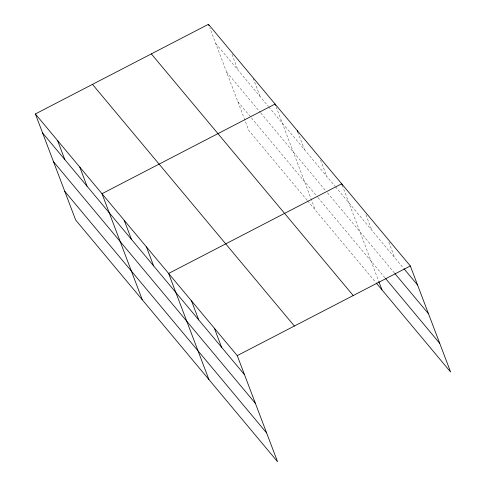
<?xml version="1.0" encoding="UTF-8"?>
<svg xmlns="http://www.w3.org/2000/svg" width="486" height="486" viewBox="0 0 486 486"><rect width="100%" height="100%" fill="white"/><g stroke="black" fill="none" stroke-linecap="round" stroke-linejoin="round"><path stroke-width="0.36" stroke-dasharray="2.43 1.82" d="M215.693 43.369L268.315 106.361M268.794 106.938L334.933 186.108M335.419 186.685L403.453 268.132M226.604 72.086L260.393 112.533M260.879 113.117L325.565 190.548M327.497 192.863L394.401 272.95M237.836 101.665L317.492 197.018M317.978 197.595L385.198 278.059M307.158 200.305L248.747 130.382L209.788 27.83M307.644 200.882L375.708 282.36M388.788 242.101L394.693 257.641M365.909 214.715L371.814 230.255M342.223 185.209L378.527 280.768M320.553 160.04L326.726 176.284M297.815 132.04L304.522 149.7M276.145 106.871L315.365 210.128M253.133 78.173L260.107 96.538M231.998 54.414L237.903 69.954"/><path stroke-width="0.73" d="M35.375 113.961L237.253 355.618L277.549 461.7L75.67 220.043L35.375 113.961L208.451 24.3L410.33 265.957L450.625 372.039L376.194 282.943M237.253 355.618L410.33 265.957M403.939 268.709L417.571 285.027M394.887 273.533L428.482 313.743M385.684 278.642L439.715 343.323M151.334 53.891L353.213 295.543M92.492 84.376L294.37 326.033M42.622 133.03L244.501 374.688M53.527 161.747L255.405 403.404M64.766 191.332L266.644 432.99M342.223 185.209L341.688 183.793L168.618 273.454L208.913 379.536M378.794 281.473L381.984 289.875M297.274 130.631L297.815 132.04M275.605 105.462L275.07 104.047L101.993 193.707L142.295 299.789M208.451 24.3L208.986 25.715M214.375 328.232L221.622 347.302M191.496 300.846L198.738 319.916M146.407 246.876L153.655 265.945M124.203 220.292L131.445 239.361M79.789 167.123L87.037 186.199M57.585 140.545L64.826 159.615"/></g></svg>
